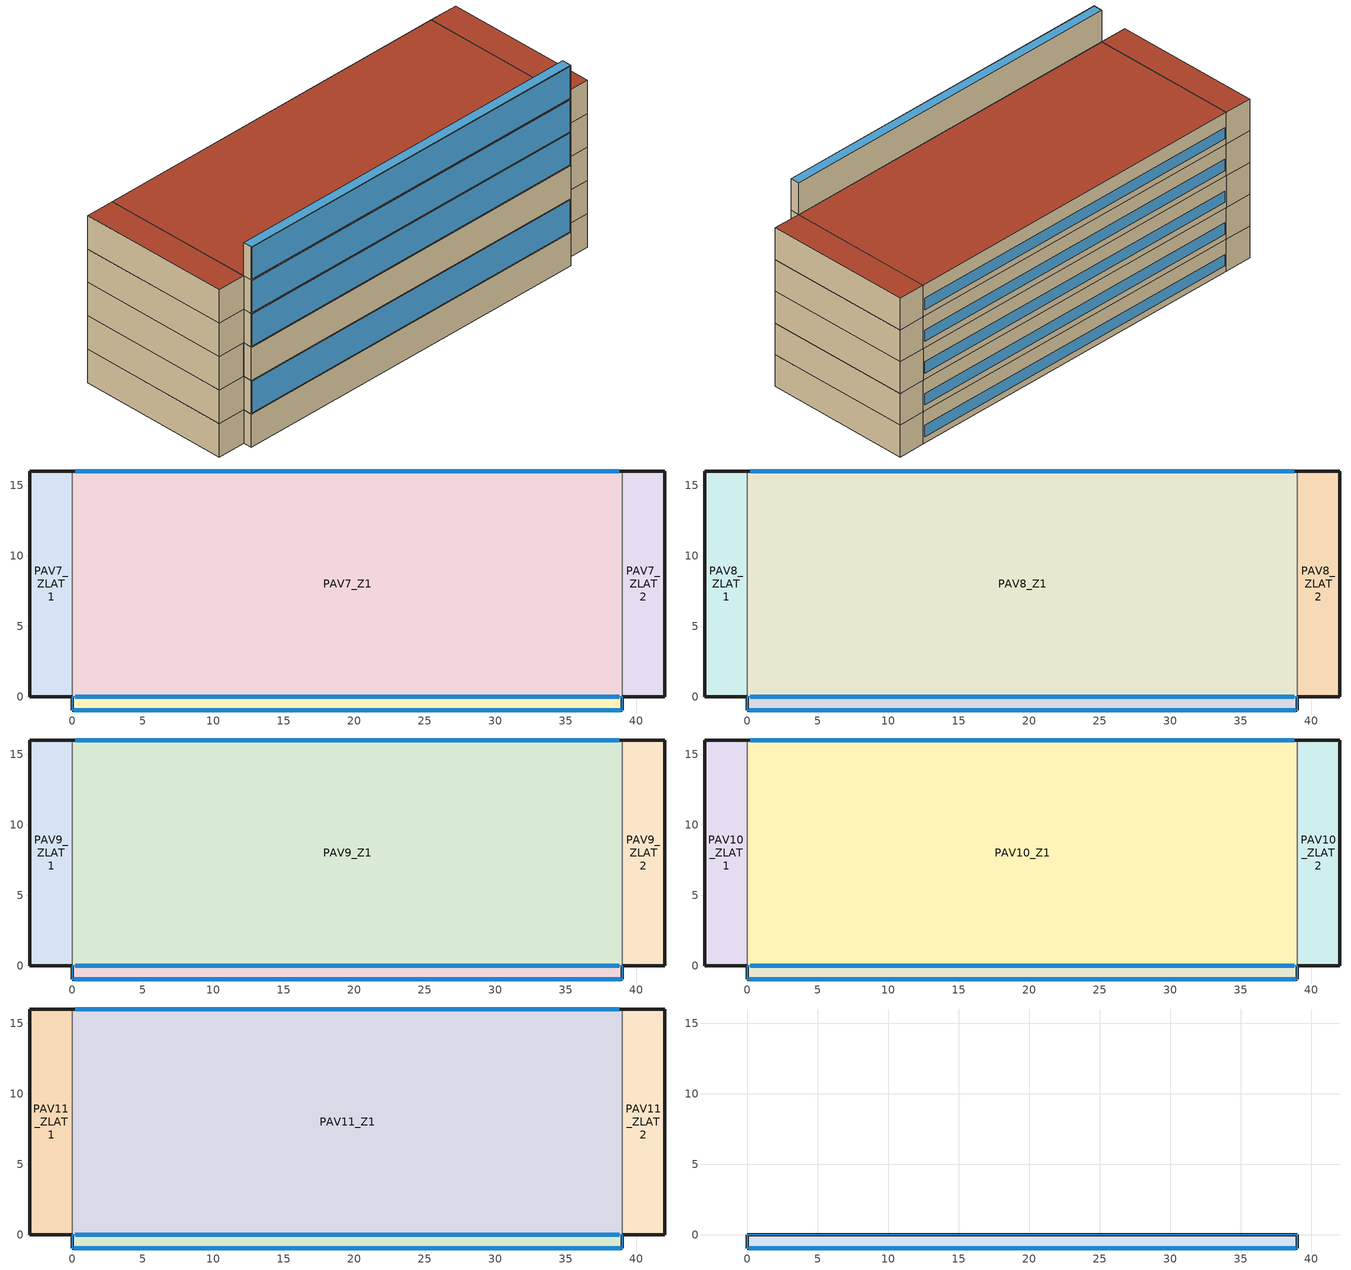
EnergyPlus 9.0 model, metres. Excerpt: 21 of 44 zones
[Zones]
PAV7_ZLAT1
 floor to PAV6_ZLAT1 (Laje): 0,16 0,0 -3,0 -3,16 z21
 wall outside (Alvenaria): 0,16 -3,16 -3,0 0,0 z21:24.5
 wall to PAV7_Z1 (Alvenaria): 0,0 0,16 z21:24.5
PAV7_Z1
 floor to PAV6_Z1 (Laje): 39,16 39,0 0,0 0,16 z21
 wall outside (Alvenaria): 39,16 0,16 z21:24.5
 wall to PAV7_ZLAT2 (Alvenaria): 39,0 39,16 z21:24.5
 wall to PAV7_FD (Alvenaria): 0,0 39,0 z21:24.5
 window inside (Vidro 6mm): 0.2,0 38.8,0 z23.18:24.23
 window (Vidro 6mm): 38.8,16 0.2,16 z21.68:22.93
PAV7_ZLAT2
 floor to PAV6_ZLAT2 (Laje): 42,16 42,0 39,0 39,16 z21
 wall outside (Alvenaria): 39,0 42,0 42,16 39,16 z21:24.5
PAV7_FD
 floor to PAV6_FD (CHAPA): 39,0 39,-0.95 0,-0.95 0,0 z21
 wall outside (CHAPA): 39,-0.95 0,-0.95 z21:24.5
 wall outside (Alvenaria): 0,0 0,-0.95 / 39,-0.95 39,0 z21:24.5
 window (Vidro 6mm): 38.9,-0.95 0.1,-0.95 z21.1:24.4
 skylight inside (Vidro 6mm): 0.01,-0.01 0.01,-0.95 38.99,-0.95 38.99,-0.01 z24.5; 38.99,-0.01 38.99,-0.95 0.01,-0.95 0.01,-0.01 z21
PAV8_ZLAT1
 floor to PAV7_ZLAT1 (Laje): 0,16 0,0 -3,0 -3,16 z24.5
 wall outside (Alvenaria): 0,16 -3,16 -3,0 0,0 z24.5:28
 wall to PAV8_Z1 (Alvenaria): 0,0 0,16 z24.5:28
PAV8_Z1
 floor to PAV7_Z1 (Laje): 39,16 39,0 0,0 0,16 z24.5
 wall outside (Alvenaria): 39,16 0,16 z24.5:28
 wall to PAV8_ZLAT2 (Alvenaria): 39,0 39,16 z24.5:28
 wall to PAV8_FD (Alvenaria): 0,0 39,0 z24.5:28
 window inside (Vidro 6mm): 0.2,0 38.8,0 z26.68:27.73
 window (Vidro 6mm): 38.8,16 0.2,16 z25.18:26.43
PAV8_ZLAT2
 floor to PAV7_ZLAT2 (Laje): 42,16 42,0 39,0 39,16 z24.5
 wall outside (Alvenaria): 39,0 42,0 42,16 39,16 z24.5:28
 roof outside (Laje): 39,16 39,0 42,0 42,16 z28
PAV8_FD
 floor to PAV7_FD (CHAPA): 39,0 39,-0.95 0,-0.95 0,0 z24.5
 wall outside (Alvenaria): 39,-0.95 39,0 / 0,0 0,-0.95 z24.5:28
 wall outside (CHAPA): 0,-0.95 39,-0.95 z24.5:28
 window (Vidro 6mm): 0.1,-0.95 38.9,-0.95 z24.6:27.9
 skylight inside (Vidro 6mm): 0.01,-0.01 0.01,-0.95 38.99,-0.95 38.99,-0.01 z28
PAV9_ZLAT2
 floor ground (Laje): 42,16 42,0 39,0 39,16 z28
 wall outside (Alvenaria): 39,0 42,0 42,16 39,16 z28:31.5
 wall to PAV9_Z1 (Alvenaria): 39,16 39,0 z28:31.5
PAV9_Z1
 floor to PAV8_Z1 (Laje): 39,16 39,0 0,0 0,16 z28
 wall outside (Alvenaria): 39,16 0,16 z28:31.5
 wall to PAV9_FD (Alvenaria): 0,0 39,0 z28:31.5
 wall to PAV9_ZLAT1 (Alvenaria): 0,16 0,0 z28:31.5
 window (Vidro 6mm): 38.8,16 0.2,16 z28.68:29.93
 window inside (Vidro 6mm): 0.2,0 38.8,0 z30.18:31.23
PAV9_ZLAT1
 floor to PAV8_ZLAT1 (Laje): 0,16 0,0 -3,0 -3,16 z28
 wall outside (Alvenaria): 0,16 -3,16 -3,0 0,0 z28:31.5
PAV9_FD
 floor to PAV8_FD (CHAPA): 39,0 39,-0.95 0,-0.95 0,0 z28
 wall outside (Alvenaria): 39,-0.95 39,0 / 0,0 0,-0.95 z28:31.5
 wall outside (CHAPA): 39,-0.95 0,-0.95 z28:31.5
 window (Vidro 6mm): 38.9,-0.95 0.1,-0.95 z28.1:31.4
 skylight inside (Vidro 6mm): 0.01,-0.01 0.01,-0.95 38.99,-0.95 38.99,-0.01 z31.5
PAV10_ZLAT1
 floor to PAV9_ZLAT1 (Laje): 0,16 0,0 -3,0 -3,16 z31.5
 wall outside (Alvenaria): 0,16 -3,16 -3,0 0,0 z31.5:35
 wall to PAV10_Z1 (Alvenaria): 0,0 0,16 z31.5:35
PAV10_Z1
 floor to PAV9_Z1 (Laje): 39,16 39,0 0,0 0,16 z31.5
 wall outside (Alvenaria): 39,16 0,16 z31.5:35
 wall to PAV10_FD (Alvenaria): 0,0 39,0 z31.5:35
 wall to PAV10_ZLAT2 (Alvenaria): 39,0 39,16 z31.5:35
 window inside (Vidro 6mm): 0.2,0 38.8,0 z33.67:34.73
 window (Vidro 6mm): 38.8,16 0.2,16 z32.17:33.42
PAV10_ZLAT2
 floor to PAV9_ZLAT2 (Laje): 42,16 42,0 39,0 39,16 z31.5
 wall outside (Alvenaria): 39,0 42,0 42,16 39,16 z31.5:35
PAV10_FD
 floor to PAV9_FD (CHAPA): 39,0 39,-0.95 0,-0.95 0,0 z31.5
 wall outside (Alvenaria): 0,0 0,-0.95 / 39,-0.95 39,0 z31.5:35
 wall outside (CHAPA): 0,-0.95 39,-0.95 z31.5:35
 window (Vidro 6mm): 0.1,-0.95 38.9,-0.95 z31.6:34.9
 skylight inside (Vidro 6mm): 0.01,-0.01 0.01,-0.95 38.99,-0.95 38.99,-0.01 z35
PAV11_ZLAT1
 floor to PAV10_ZLAT1 (Laje): 0,16 0,0 -3,0 -3,16 z35
 wall outside (Alvenaria): 0,16 -3,16 -3,0 0,0 z35:38.5
 wall to PAV11_Z1 (Alvenaria): 0,0 0,16 z35:38.5
 roof outside (Laje): -3,16 -3,0 0,0 0,16 z38.5
PAV11_Z1
 floor to PAV10_Z1 (Laje): 39,16 39,0 0,0 0,16 z35
 wall outside (Alvenaria): 39,16 0,16 z35:38.5
 wall to PAV11_FD (Alvenaria): 0,0 39,0 z35:38.5
 wall to PAV11_ZLAT2 (Alvenaria): 39,0 39,16 z35:38.5
 window inside (Vidro 6mm): 0.2,0 38.8,0 z37.17:38.23
 window (Vidro 6mm): 38.8,16 0.2,16 z35.67:36.92
 roof outside (Laje): 0,16 0,0 39,0 39,16 z38.5
PAV11_ZLAT2
 floor to PAV10_ZLAT2 (Laje): 42,16 42,0 39,0 39,16 z35
 wall outside (Alvenaria): 39,0 42,0 42,16 z35:38.5
 wall outside (Cobertura): 42,16 39,16 z35:38.5
 roof outside (Laje): 39,16 39,0 42,0 42,16 z38.5
PAV11_FD
 floor to PAV10_FD (CHAPA): 39,0 39,-0.95 0,-0.95 0,0 z35
 wall outside (Alvenaria): 39,-0.95 39,0 / 0,0 0,-0.95 z35:38.5
 wall outside (CHAPA): 0,-0.95 39,-0.95 z35:38.5
 window (Vidro 6mm): 0.1,-0.95 38.9,-0.95 z35.1:38.4
 skylight inside (Vidro 6mm): 0.01,-0.01 0.01,-0.95 38.99,-0.95 38.99,-0.01 z38.5
PAV12_FD
 floor to PAV11_FD (CHAPA): 39,0 39,-0.95 0,-0.95 0,0 z38.5
 wall outside (CHAPA): 39,-0.95 39,0 0,0 0,-0.95 39,-0.95 z38.5:42
 window (Vidro 6mm): 0.1,-0.95 38.9,-0.95 z38.6:41.9
 roof outside (CHAPA): 0,0 0,-0.95 39,-0.95 39,0 z42
 skylight (Vidro 6mm): 0.01,-0.01 0.01,-0.95 38.99,-0.95 38.99,-0.01 z42
[Building]
Pesq_fachada: North Axis {deg}=45; Terrain=Suburbs; Loads Convergence Tolerance Value=0.04; Temperature Convergence Tolerance Value {deltaC}=0.4; Solar Distribution=FullExterior; Maximum Number of Warmup Days=25
[Site:Location]
VICOSA: Latitude {deg}=-20.45; Longitude {deg}=-42.52; Time Zone {hr}=-3; Elevation {m}=650
[Site:GroundTemperature:BuildingSurface]
21.81, 21.89, 21.87, 21.76, 21.51, 21.36, 21.26, 21.43, 21.51, 21.62, 21.76, 21.78
[Material] Thermal Absorptance=0.9; Visible Absorptance=0.7
Name | Roughness | Thickness {m} | Conductivity {W/m-K} | Density {kg/m3} | Specific Heat {J/kg-K} | Solar Absorptance
Alvenaria_1_5_Argamassa | Smooth | 0.025 | 1.15 | 2000 | 1000 | 0.2
Alvenaria_2_4_Tijolo | Rough | 0.09 | 0.9 | 1700 | 920 | 0.7
Alvenaria_3_Isolante | MediumSmooth | 0.04 | 0.035 | 130 | 100 | 0.7
Cobertura_1_Cascalho | VeryRough | 0.01 | 0.96 | 1800 | 1000 | 0.5
Cobertura_2_Impermeabilizante | Rough | 0.005 | 0.5 | 1700 | 1000 | 0.7
Cobertura_3_Concreto | MediumRough | 0.5 | 1.13 | 2000 | 1000 | 0.2
Laje_1_concreto | MediumSmooth | 0.13 | 1.4 | 2100 | 840 | 0.2
[WindowMaterial:Glazing]
Clear 3mm: Optical Data Type=SpectralAverage; Thickness {m}=0.012; Solar Transmittance at Normal Incidence=0.837; Front Side Solar Reflectance at Normal Incidence=0.075; Back Side Solar Reflectance at Normal Incidence=0.075; Visible Transmittance at Normal Incidence=0.898; Front Side Visible Reflectance at Normal Incidence=0.081; Back Side Visible Reflectance at Normal Incidence=0.081; Infrared Transmittance at Normal Incidence=0; Front Side Infrared Hemispherical Emissivity=0.84; Back Side Infrared Hemispherical Emissivity=0.84; Conductivity {W/m-K}=0.9
[Construction]
Alvenaria: Alvenaria_1_5_Argamassa, Alvenaria_2_4_Tijolo, Alvenaria_3_Isolante, Alvenaria_2_4_Tijolo, Alvenaria_1_5_Argamassa
Cobertura: Cobertura_1_Cascalho, Cobertura_2_Impermeabilizante, Cobertura_3_Concreto
Laje: Laje_1_concreto
Vidro 6mm: Clear 3mm
CHAPA: Alvenaria_2_4_Tijolo
[Zone] Multiplier=1
PAV7_ZLAT1; PAV7_Z1; PAV7_ZLAT2; PAV8_ZLAT1; PAV8_Z1; PAV8_ZLAT2; PAV9_ZLAT2; PAV9_Z1; PAV9_ZLAT1; PAV10_ZLAT1; PAV10_Z1; PAV10_ZLAT2; PAV11_ZLAT1; PAV11_Z1; PAV11_ZLAT2; PAV7_FD; PAV8_FD; PAV9_FD; PAV10_FD; PAV11_FD; PAV12_FD
[People] Number of People Schedule=Ocupacao; Number of People Calculation Method=People; Number of People=45; Fraction Radiant=0.6; Sensible Heat Fraction=autocalculate; Activity Level Schedule=metabolismo_esc; Carbon Dioxide Generation Rate {m3/s-W}=3.82e-08; Enable ASHRAE 55 Comfort Warnings=No; Mean Radiant Temperature Calculation Type=ZoneAveraged; Clothing Insulation Calculation Method=ClothingInsulationSchedule
Name | Zone or ZoneList
Trabalhadores_PAV7 | PAV7_Z1
Trabalhadores_PAV8 | PAV8_Z1
Trabalhadores_PAV9 | PAV9_Z1
Trabalhadores_PAV10 | PAV10_Z1
Trabalhadores_PAV11 | PAV11_Z1
[Lights] Schedule=Ilum_Total; Design Level Calculation Method=Watts/Area; Watts per Zone Floor Area {W/m2}=18.75; Return Air Fraction=0; Fraction Radiant=0.72; Fraction Visible=0.18; Fraction Replaceable=1; Return Air Fraction Calculated from Plenum Temperature=No
Name | Zone or ZoneList
Iluminacao_PAV7 | PAV7_Z1
Iluminacao_PAV8 | PAV8_Z1
Iluminacao_PAV9 | PAV9_Z1
Iluminacao_PAV10 | PAV10_Z1
Iluminacao_PAV11 | PAV11_Z1
[ElectricEquipment] Schedule=Equip_esc; Design Level Calculation Method=Watts/Area; Watts per Zone Floor Area {W/m2}=8.4; Fraction Latent=0; Fraction Radiant=0.3; Fraction Lost=0
Name | Zone or ZoneList
Equipamento_PAV7 | PAV7_Z1
Equipamento_PAV8 | PAV8_Z1
Equipamento_PAV9 | PAV9_Z1
Equipamento_PAV10 | PAV10_Z1
Equipamento_PAV11 | PAV11_Z1
[Schedule:Compact]
Ocupacao: Through: 12/31, For: AllDays, Until: 07:00, 0, Until: 8:00, .5, Until: 12:00, 1, Until: 14:00, .5, Until: 18:00, 1, Until: 19:00, .5, Until: 24:00, 0, For: Allotherdays, Until: 24:00, 0
metabolismo_esc: Through: 12/31, For: AllDays, Until: 24:00, 130
Ilum_Total: Through: 12/31, For: Weekdays, Until: 08:00, 0, Until: 18:00, 1, Until: 24:00, 0, For: Allotherdays, Until: 24:00, 0
Equip_esc: Through: 12/31, For: Weekdays, Until: 08:00, 0, Until: 09:00, .5, Until: 18:00, 1, Until: 24:00, 0, For: Allotherdays, Until: 24:00, 0
[AirflowNetwork:MultiZone:Zone] Indoor and Outdoor Temperature Difference Lower Limit For Maximum Venting Open Factor {deltaC}=0; Indoor and Outdoor Temperature Difference Upper Limit for Minimum Venting Open Factor {deltaC}=6; Indoor and Outdoor Enthalpy Difference Upper Limit for Minimum Venting Open Factor {deltaJ/kg}=300000; Single Sided Wind Pressure Coefficient Algorithm=Standard; Facade Width {m}=10
Name | Ventilation Control Mode | Ventilation Control Zone Temperature Setpoint Schedule | Minimum Venting Open Factor | Indoor and Outdoor Enthalpy Difference Lower Limit For Maximum Venting Open Factor {deltaJ/kg} | Venting Availability Schedule
PAV7_Z1; PAV8_Z1; PAV9_Z1; PAV10_Z1; PAV11_Z1 | Temperature | AberturaJanelas | 0.33
PAV7_FD; PAV8_FD; PAV9_FD; PAV10_FD; PAV11_FD; PAV12_FD | Constant | Always On | 1 | 0 | Always On
[AirflowNetwork:MultiZone:Surface] Indoor and Outdoor Temperature Difference Upper Limit for Minimum Venting Open Factor {deltaC}=100; Indoor and Outdoor Enthalpy Difference Upper Limit for Minimum Venting Open Factor {deltaJ/kg}=300000
Name | Leakage Component | Window/Door Opening Factor, or Crack Factor | Ventilation Control Mode | Ventilation Control Zone Temperature Setpoint Schedule
PAV11_FD_PISO_J1_ABERTA; PAV11_FD_TETO_ABERTA; PAV10_FD_PISO_J1_ABERTA; PAV10_FD_TETO_ABERTA; PAV9_FD_PISO_J1_ABERTA; PAV9_FD_TETO_ABERTA; PAV8_FD_PISO_J1_ABERTA; PAV8_FD_TETO_ABERTA; PAV7_FD_PISO_J1_ABERTA; PAV7_FD_TETO_ABERTA | vao | 1 | ZoneLevel | Always On
PAV11_FD_P1_J1_FIXO; PAV10_FD_P1_J1_FIXO; PAV9_FD_P1_J1_FIXO; PAV8_FD_P1_J1_FIXO; PAV7_FD_P1_J1_FIXO | fixo | 1 | Constant | Always Off
PAV11_FD_P3_J2_ABRE; PAV10_FD_P3_J2_ABRE; PAV9_FD_P3_J2_ABRE; PAV8_FD_P3_J2_ABRE; PAV7_FD_P3_J2_ABRE | correr | 0.5 | ZoneLevel | Always On
PAV7_Z1_P3_J1_VENEZIANA; PAV8_Z1_P3_J1_VENEZIANA; PAV9_Z1_P3_J1_VENEZIANA; PAV10_Z1_P3_J1_VENEZIANA; PAV11_Z1_P3_J1_VENEZIANA | Veneziana | 0.9 | ZoneLevel | Always On
PAV11_Z1_P1_J2_ABRE; PAV10_Z1_P1_J2_ABRE; PAV9_Z1_P1_J2_ABRE; PAV8_Z1_P1_J2_ABRE; PAV7_Z1_P1_J2_ABRE | vao | 0.5 | ZoneLevel | Always On
PAV12_FD_PISO_J1_ABERTA; PAV12_FD_TETO_ABERTA_FINAL | vao | 1 | Constant | Always On
